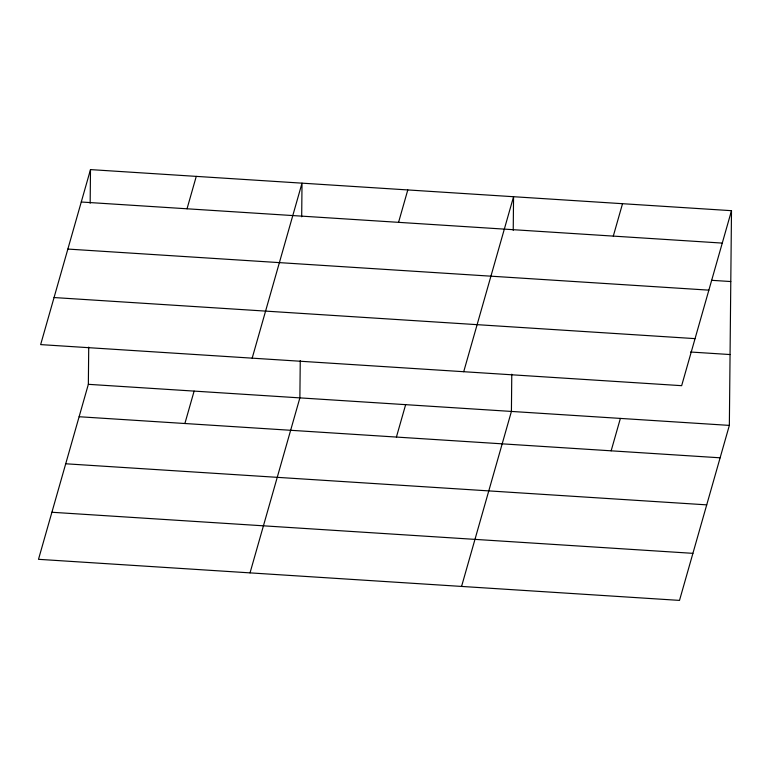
<?xml version="1.0" encoding="UTF-8"?>
<svg xmlns="http://www.w3.org/2000/svg" width="770" height="770" viewBox="0 0 770 770"><rect width="100%" height="100%" fill="white"/><g stroke="black" fill="none" stroke-linecap="round" stroke-linejoin="round"><path stroke-width="1.16" d="M731.5 210.682L681.652 385.674L40.646 344.604L90.494 169.602L731.5 210.682L729.354 425.396L679.506 600.398L38.5 559.318L88.348 384.326L88.723 347.097M90.157 203.232L90.494 169.602M300.252 360.649L299.877 397.878L250.029 572.87M301.686 216.784L302.023 183.164L252.175 358.156M511.781 374.201L511.415 411.43L461.567 586.432M513.224 230.345L513.561 196.716L463.713 371.708M187.033 208.795L196.263 176.388M184.887 423.51L194.117 391.102M398.562 222.347L407.792 189.94M396.415 437.062L405.646 404.654M613.295 236.111L622.526 203.703M611.149 450.825L620.379 418.418M81.264 202.01L722.27 243.089M711.634 280.309L730.788 281.541M67.856 249.066L708.862 290.146M54.054 297.547L695.06 338.627M690.546 352.015L730.066 354.547M88.348 384.326L729.354 425.396M79.118 416.734L720.123 457.803M65.71 463.781L706.716 504.86M51.908 512.262L692.913 553.341"/></g></svg>
